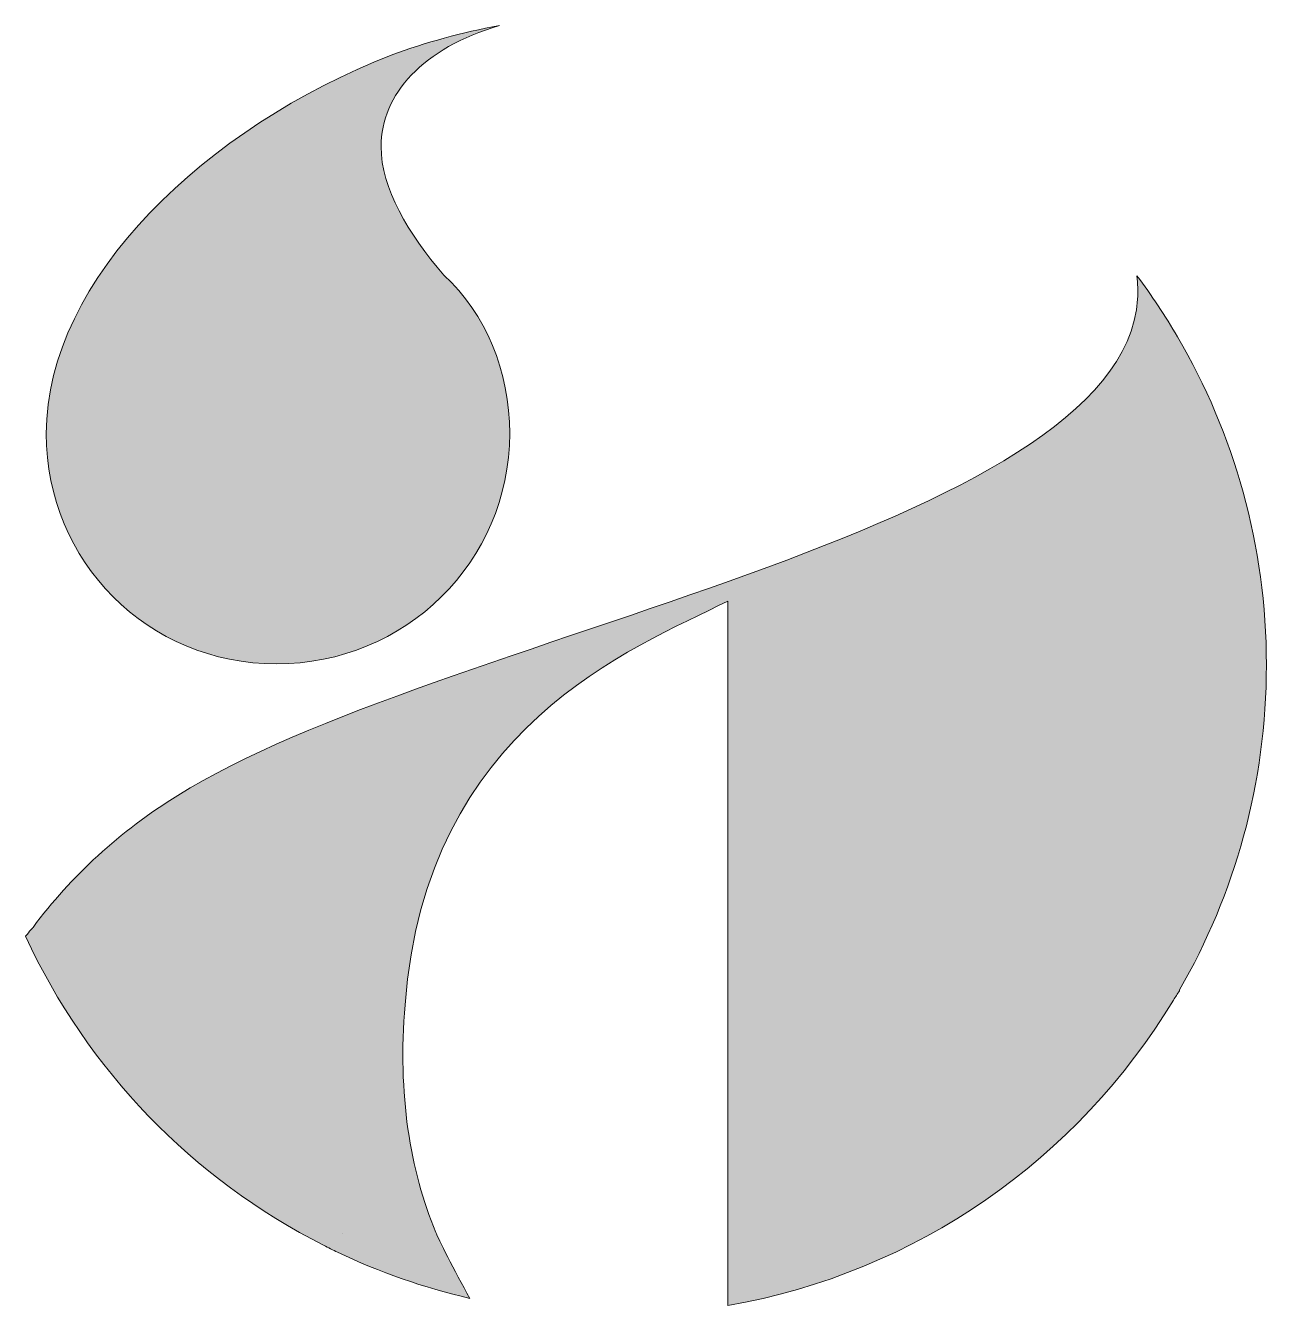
# Model space of a CAD drawing. Header units: inches. Extents: x 11.67 to 14.38, y -6.84 to -4.04.
import ezdxf

# ---------------------------------------------------------------- set-up
doc = ezdxf.new("R2010")
doc.units = ezdxf.units.IN
doc.header["$MEASUREMENT"] = 0
doc.layers.add('Layer 1', color=7, linetype='Continuous')

# ---------------------------------------------------------------- blocks, each defined once
blk = doc.blocks.new('block 2')
at = {"layer": 'Layer 1', "true_color": 0xffffff}
h = blk.add_hatch(color=7, dxfattribs=at)
h.dxf.hatch_style = 2
edge = h.paths.add_edge_path()
edge.add_spline(control_points=[(11.7158, -4.933), (11.7158, -5.2142), (11.9382, -5.4366), (12.2194, -5.4366), (12.5007, -5.4366), (12.7296, -5.2142), (12.7296, -4.933), (12.7296, -4.7956), (12.6772, -4.6714), (12.5857, -4.5863), (12.5072, -4.4948), (12.4483, -4.3967), (12.4483, -4.3051), (12.4483, -4.1904), (12.5398, -4.0896), (12.707, -4.0404), (12.6254, -4.0552), (12.5463, -4.077), (12.4702, -4.1051), (12.0695, -4.2618), (11.7158, -4.5914), (11.7158, -4.933)], knot_values=[0, 0, 0, 0, 1, 1, 1, 2, 2, 2, 3, 3, 3, 4, 4, 4, 5, 5, 5, 6, 6, 6, 7, 7, 7, 7], degree=3, periodic=1)
h = blk.add_hatch(color=7, dxfattribs=at)
h.dxf.hatch_style = 2
edge = h.paths.add_edge_path()
edge.add_spline(control_points=[(14.1906, -4.7215), (14.1635, -4.6751), (14.1338, -4.6304), (14.1018, -4.5876), (14.1036, -4.605), (14.1041, -4.6221), (14.103, -4.6387), (14.0703, -5.1488), (12.5661, -5.3712), (12.0036, -5.7243), (11.8768, -5.8027), (11.7693, -5.9017), (11.687, -6.013), (11.687, -6.013), (11.6789, -6.0217), (11.6707, -6.0325), (11.8051, -6.325), (12.0361, -6.5636), (12.3226, -6.7085), (12.3328, -6.7136), (12.343, -6.719), (12.3533, -6.7239), (12.4448, -6.7674), (12.5417, -6.8014), (12.6426, -6.8246), (12.6079, -6.7644), (12.5737, -6.6927), (12.5678, -6.6803), (12.5117, -6.5454), (12.4843, -6.378), (12.5007, -6.1822), (12.5464, -5.5739), (12.9977, -5.4039), (13.207, -5.2992), (13.207, -5.2992), (13.207, -5.3319), (13.207, -5.3319), (13.207, -5.3319), (13.207, -5.7701), (13.207, -5.7701), (13.207, -5.7701), (13.207, -6.1625), (13.207, -6.1625), (13.207, -6.1625), (13.207, -6.8038), (13.207, -6.8038), (13.207, -6.8038), (13.207, -6.8401), (13.207, -6.8401), (13.6205, -6.7686), (13.9727, -6.5184), (14.1815, -6.1721), (14.1859, -6.1654), (14.1903, -6.1587), (14.1946, -6.1519), (14.1946, -6.1519), (14.1946, -6.15), (14.1946, -6.15), (14.3156, -5.9408), (14.3849, -5.6981), (14.3849, -5.4391), (14.3849, -5.1774), (14.3141, -4.9321), (14.1906, -4.7215)], knot_values=[0, 0, 0, 0, 1, 1, 1, 2, 2, 2, 3, 3, 3, 4, 4, 4, 5, 5, 5, 6, 6, 6, 7, 7, 7, 8, 8, 8, 9, 9, 9, 10, 10, 10, 11, 11, 11, 12, 12, 12, 13, 13, 13, 14, 14, 14, 15, 15, 15, 16, 16, 16, 17, 17, 17, 18, 18, 18, 19, 19, 19, 20, 20, 20, 21, 21, 21, 21], degree=3, periodic=1)
h.paths.add_polyline_path([(12.3644, -6.6836), (12.3644, -6.6836), (12.3644, -6.6836)])
at = {"layer": 'Layer 1', "lineweight": 0}
blk.add_lwpolyline([(12.3644, -6.6836), (12.3644, -6.6836), (12.3644, -6.6836), (12.3644, -6.6836)], dxfattribs=at)
for points, knots in [([(11.7158, -4.933), (11.7158, -5.2142), (11.9382, -5.4366), (12.2194, -5.4366), (12.5007, -5.4366), (12.7296, -5.2142), (12.7296, -4.933), (12.7296, -4.7956), (12.6772, -4.6714), (12.5857, -4.5863), (12.5072, -4.4948), (12.4483, -4.3967), (12.4483, -4.3051), (12.4483, -4.1904), (12.5398, -4.0896), (12.707, -4.0404), (12.6254, -4.0552), (12.5463, -4.077), (12.4702, -4.1051), (12.0695, -4.2618), (11.7158, -4.5914), (11.7158, -4.933)], [0, 0, 0, 0, 1, 1, 1, 2, 2, 2, 3, 3, 3, 4, 4, 4, 5, 5, 5, 6, 6, 6, 7, 7, 7, 7]), ([(14.1906, -4.7215), (14.1635, -4.6751), (14.1338, -4.6304), (14.1018, -4.5876), (14.1036, -4.605), (14.1041, -4.6221), (14.103, -4.6387), (14.0703, -5.1488), (12.5661, -5.3712), (12.0036, -5.7243), (11.8768, -5.8027), (11.7693, -5.9017), (11.687, -6.013), (11.687, -6.013), (11.6789, -6.0217), (11.6707, -6.0325), (11.8051, -6.325), (12.0361, -6.5636), (12.3226, -6.7085), (12.3328, -6.7136), (12.343, -6.719), (12.3533, -6.7239), (12.4448, -6.7674), (12.5417, -6.8014), (12.6426, -6.8246), (12.6079, -6.7644), (12.5737, -6.6927), (12.5678, -6.6803), (12.5117, -6.5454), (12.4843, -6.378), (12.5007, -6.1822), (12.5464, -5.5739), (12.9977, -5.4039), (13.207, -5.2992), (13.207, -5.2992), (13.207, -5.3319), (13.207, -5.3319), (13.207, -5.3319), (13.207, -5.7701), (13.207, -5.7701), (13.207, -5.7701), (13.207, -6.1625), (13.207, -6.1625), (13.207, -6.1625), (13.207, -6.8038), (13.207, -6.8038), (13.207, -6.8038), (13.207, -6.8401), (13.207, -6.8401), (13.6205, -6.7686), (13.9727, -6.5184), (14.1815, -6.1721), (14.1859, -6.1654), (14.1903, -6.1587), (14.1946, -6.1519), (14.1946, -6.1519), (14.1946, -6.15), (14.1946, -6.15), (14.3156, -5.9408), (14.3849, -5.6981), (14.3849, -5.4391), (14.3849, -5.1774), (14.3141, -4.9321), (14.1906, -4.7215)], [0, 0, 0, 0, 1, 1, 1, 2, 2, 2, 3, 3, 3, 4, 4, 4, 5, 5, 5, 6, 6, 6, 7, 7, 7, 8, 8, 8, 9, 9, 9, 10, 10, 10, 11, 11, 11, 12, 12, 12, 13, 13, 13, 14, 14, 14, 15, 15, 15, 16, 16, 16, 17, 17, 17, 18, 18, 18, 19, 19, 19, 20, 20, 20, 21, 21, 21, 21])]:
    blk.add_open_spline(points, degree=3, knots=knots, dxfattribs=at)

msp = doc.modelspace()

# ---------------------------------------------------------------- block references
at = {"layer": 'Layer 1'}
msp.add_blockref('block 2', (0, 0), dxfattribs=at)

doc.saveas('drawing.dxf')
